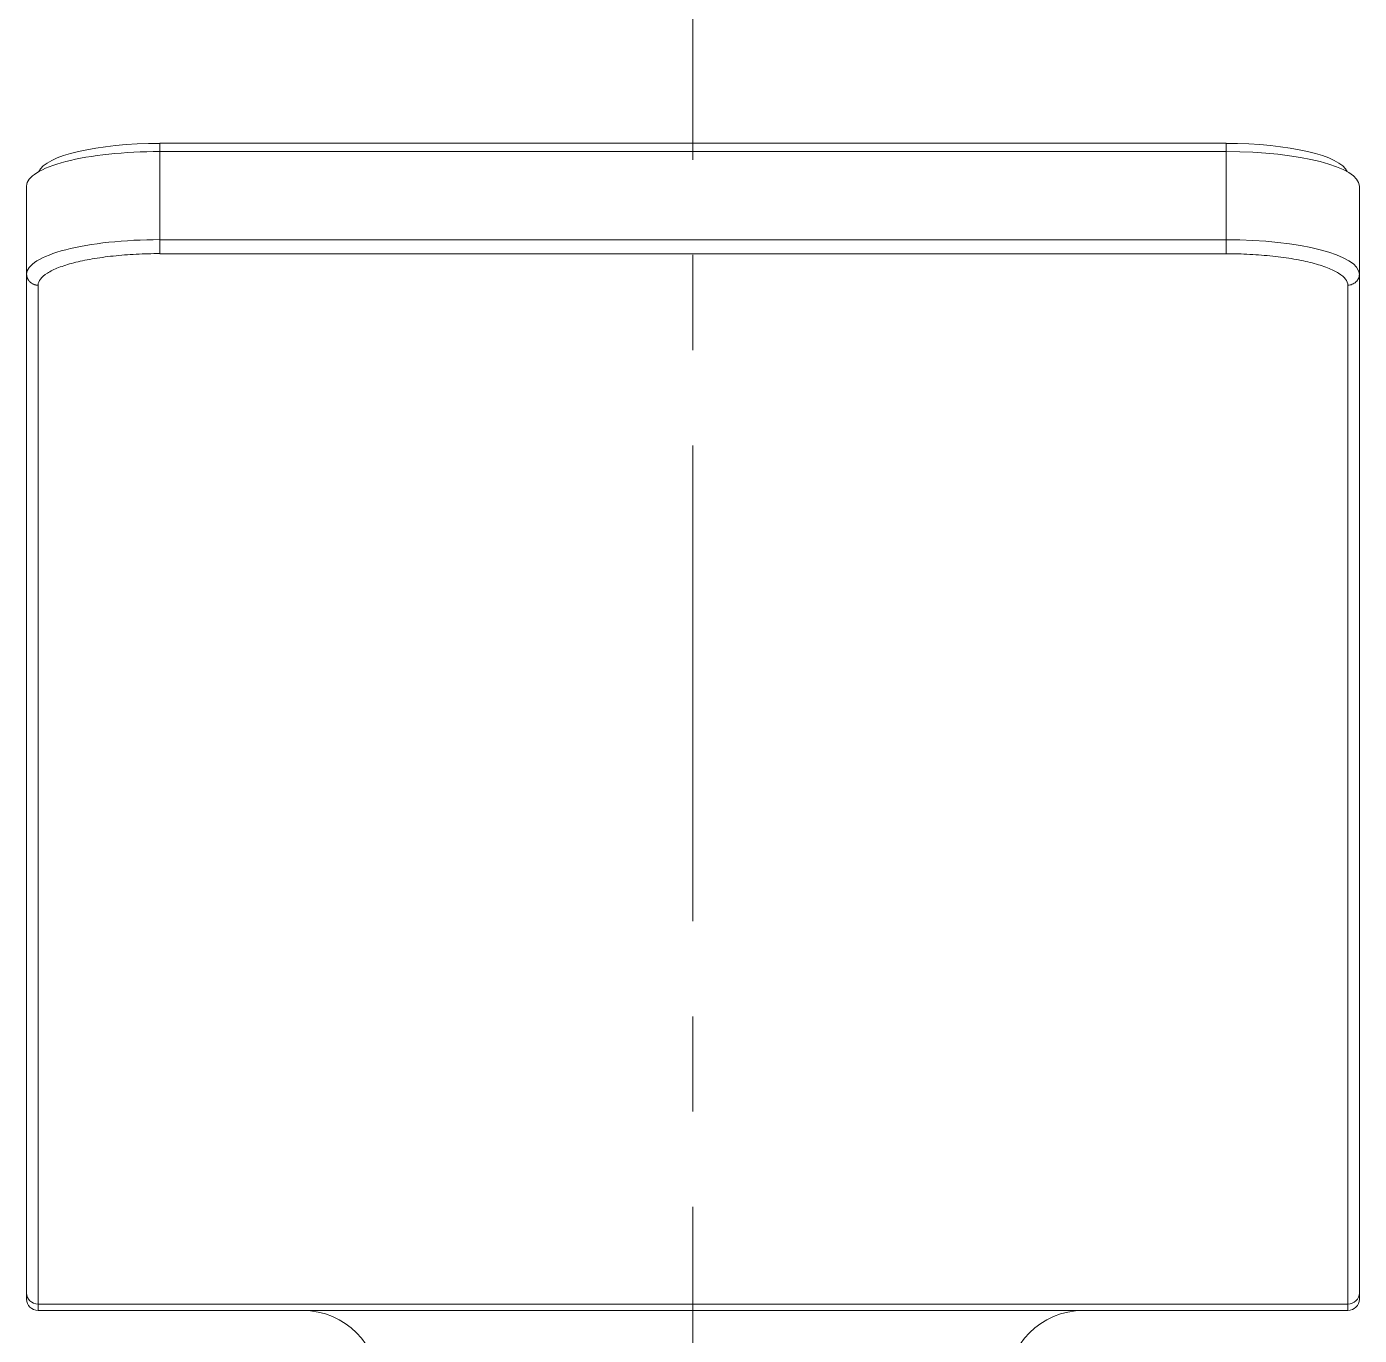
# Model space of a CAD drawing. Extents: x 2070 to 2860, y 0 to 579.
# Drawn here: x 2226.77 to 2261.77, y 437.09 to 471.47 of the extents above; entities that cross this region are included whole.
import ezdxf

# ---------------------------------------------------------------- set-up
doc = ezdxf.new("R2010")
doc.units = 0
doc.header["$LTSCALE"] = 10
doc.header["$MEASUREMENT"] = 0
doc.linetypes.add('CENTER', pattern=[2, 1.25, -0.25, 0.25, -0.25])
doc.layers.add('1', color=7, linetype='CONTINUOUS')
doc.layers.add('BODY', color=7, linetype='CONTINUOUS')

msp = doc.modelspace()

# ---------------------------------------------------------------- linework, layer by layer
at = {"layer": '1', "color": 7, "linetype": 'Continuous', "lineweight": 13}
for p, q in [((2230.269, 468.411), (2230.269, 468.189)), ((2258.269, 468.189), (2258.269, 468.411)), ((2258.269, 468.189), (2230.269, 468.189)), ((2230.269, 468.189), (2230.269, 465.871)), ((2258.269, 465.871), (2258.269, 468.189)), ((2258.269, 465.871), (2230.269, 465.871)), ((2258.269, 465.504), (2258.269, 465.871)), ((2258.27, 465.504), (2230.269, 465.504)), ((2227.069, 464.678), (2227.069, 437.915)), ((2261.469, 437.915), (2261.469, 464.678)), ((2227.069, 437.915), (2227.069, 437.746)), ((2227.069, 437.915), (2261.469, 437.915)), ((2261.469, 437.746), (2261.469, 437.915)), ((2244.269, 435.746), (2244.269, 437.746))]:
    msp.add_line(p, q, dxfattribs=at)
at = {"layer": '1', "color": 7, "linetype": 'Continuous', "lineweight": 18}
for p, q in [((2258.269, 468.411), (2230.269, 468.411)), ((2226.769, 467.283), (2226.769, 464.968)), ((2261.769, 464.968), (2261.769, 467.283)), ((2226.769, 464.968), (2226.769, 438.205)), ((2261.769, 438.205), (2261.769, 464.968)), ((2226.769, 438.205), (2226.769, 438.046)), ((2261.769, 438.046), (2261.769, 438.205)), ((2261.469, 437.746), (2227.069, 437.746))]:
    msp.add_line(p, q, dxfattribs=at)
for centre, radius, start, end in [((2227.069, 438.046), 0.3, 180, 270), ((2261.469, 438.046), 0.3, 270, 0), ((2234.019, 435.746), 2, 0, 90), ((2254.519, 435.746), 2, 90, 180)]:
    msp.add_arc(centre, radius, start, end, dxfattribs=at)
for centre, major_axis, start_param, end_param in [((2230.269, 467.573), (3.2, 0), 1.570796, 3.03581), ((2258.269, 467.573), (3.2, 0), 0.105783, 1.570796), ((2230.269, 467.283), (3.5, 0), 1.570796, 3.141593), ((2258.269, 467.283), (3.5, 0), 0, 1.570796), ((2230.269, 464.968), (3.5, 0), 1.570796, 3.141593), ((2258.269, 464.965), (3.5, 0), 0, 1.570796)]:
    msp.add_ellipse(centre, major_axis=major_axis, ratio=0.258819, start_param=start_param, end_param=end_param, dxfattribs=at)
at = {"layer": '1', "color": 7, "linetype": 'Continuous', "lineweight": 13}
for centre, start_param, end_param in [((2227.069, 438.205), 0, 1.570796), ((2261.469, 438.205), 1.570796, 3.141593)]:
    msp.add_ellipse(centre, major_axis=(-0.3, 0), ratio=0.966171, start_param=start_param, end_param=end_param, dxfattribs=at)
at = {"layer": '1', "color": 7, "linetype": 'Continuous', "lineweight": 18}
for points, knots in [([(2230.269, 465.871), (2230.269, 465.833), (2230.269, 465.793), (2230.269, 465.715), (2230.269, 465.677), (2230.269, 465.609), (2230.269, 465.579), (2230.269, 465.532), (2230.269, 465.514), (2230.269, 465.504)], [0, 0, 0, 0, 0.25, 0.25, 0.5, 0.5, 0.75, 0.75, 1, 1, 1, 1]), ([(2227.069, 464.678), (2227.069, 464.733), (2227.09, 464.787), (2227.171, 464.893), (2227.232, 464.945), (2227.393, 465.046), (2227.492, 465.094), (2227.725, 465.184), (2227.858, 465.226), (2228.154, 465.303), (2228.317, 465.337), (2228.665, 465.397), (2228.851, 465.423), (2229.238, 465.465), (2229.439, 465.48), (2229.85, 465.502), (2230.06, 465.507), (2230.269, 465.507)], [0, 0, 0, 0, 0.125, 0.125, 0.25, 0.25, 0.375, 0.375, 0.5, 0.5, 0.625, 0.625, 0.75, 0.75, 0.875, 0.875, 1, 1, 1, 1]), ([(2258.27, 465.504), (2258.479, 465.504), (2258.689, 465.498), (2259.099, 465.477), (2259.301, 465.461), (2259.688, 465.42), (2259.873, 465.394), (2260.221, 465.334), (2260.384, 465.299), (2260.68, 465.223), (2260.814, 465.181), (2261.046, 465.091), (2261.145, 465.042), (2261.306, 464.942), (2261.367, 464.89), (2261.448, 464.784), (2261.469, 464.73), (2261.469, 464.675)], [0, 0, 0, 0, 0.125, 0.125, 0.25, 0.25, 0.375, 0.375, 0.5, 0.5, 0.625, 0.625, 0.75, 0.75, 0.875, 0.875, 1, 1, 1, 1]), ([(2261.769, 464.968), (2261.769, 464.93), (2261.761, 464.892), (2261.731, 464.822), (2261.709, 464.79), (2261.653, 464.736), (2261.62, 464.715), (2261.548, 464.686), (2261.508, 464.678), (2261.469, 464.678)], [0, 0, 0, 0, 0.25, 0.25, 0.5, 0.5, 0.75, 0.75, 1, 1, 1, 1])]:
    msp.add_open_spline(points, degree=3, knots=knots, dxfattribs=at)
at = {"layer": '1', "color": 7, "linetype": 'Continuous', "lineweight": 13}
msp.add_open_spline([(2227.069, 464.678), (2227.066, 464.678), (2227.06, 464.678), (2227.052, 464.678), (2227.043, 464.679), (2227.035, 464.679), (2227.026, 464.68), (2227.018, 464.681), (2227.01, 464.683), (2227.002, 464.684), (2226.994, 464.686), (2226.986, 464.688), (2226.978, 464.69), (2226.971, 464.693), (2226.963, 464.695), (2226.949, 464.7), (2226.927, 464.711), (2226.898, 464.728), (2226.875, 464.745), (2226.862, 464.758), (2226.856, 464.764), (2226.851, 464.768), (2226.847, 464.773), (2226.842, 464.778), (2226.837, 464.783), (2226.832, 464.79), (2226.827, 464.797), (2226.821, 464.804), (2226.816, 464.812), (2226.81, 464.821), (2226.805, 464.831), (2226.799, 464.841), (2226.794, 464.852), (2226.789, 464.864), (2226.784, 464.877), (2226.78, 464.89), (2226.776, 464.905), (2226.773, 464.919), (2226.771, 464.935), (2226.769, 464.951), (2226.769, 464.963), (2226.769, 464.968)], degree=3, knots=[0, 0, 0, 0, 0.018632, 0.037103, 0.055416, 0.07357, 0.091567, 0.109409, 0.127095, 0.144627, 0.162006, 0.179234, 0.196311, 0.21324, 0.23002, 0.246653, 0.308435, 0.387209, 0.458229, 0.493054, 0.504115, 0.516485, 0.530162, 0.545146, 0.561439, 0.579039, 0.597948, 0.618164, 0.639688, 0.662521, 0.686661, 0.712109, 0.738866, 0.76693, 0.796302, 0.826982, 0.85897, 0.892266, 0.926869, 0.962781, 1, 1, 1, 1], dxfattribs=at)
at = {"layer": 'BODY', "color": 1, "linetype": 'CENTER', "lineweight": 5}
msp.add_line((2244.269, 480.471), (2244.269, 194.946), dxfattribs=at)

doc.saveas('drawing.dxf')
